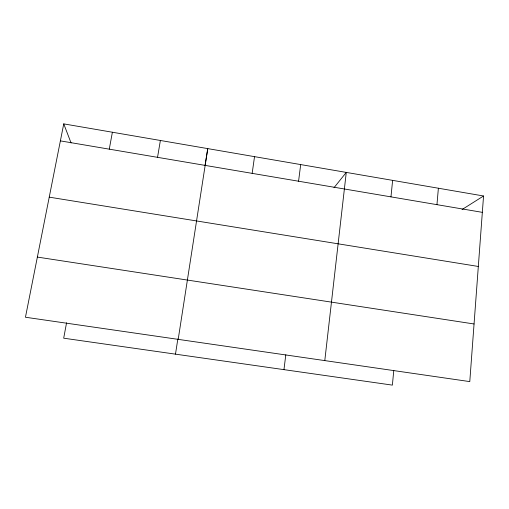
<?xml version="1.0" encoding="UTF-8"?>
<svg xmlns="http://www.w3.org/2000/svg" width="509" height="509" viewBox="0 0 509 509"><rect width="100%" height="100%" fill="white"/><g stroke="black" fill="none" stroke-linecap="round" stroke-linejoin="round"><path stroke-width="0.76" d="M483.55 195.984L469.782 381.604L25.45 317.241L63.746 123.878L483.55 195.984L462.057 209.555M436.951 204.663L438.383 188.222M393.775 370.425L392.382 385.122L63.689 338.192L66.564 322.763M390.969 196.875L392.624 180.364M324.793 360.601L346.273 172.405L333.993 187.745M283.952 369.642L285.81 354.786M298.567 181.223L300.692 164.572M252.165 173.359L254.525 156.645M175.484 354.156L177.851 338.892M178.195 339.369L207.761 148.615L205.044 165.419M157.535 157.332L160.386 140.478M109.276 149.162L112.381 132.232M37.367 257.077L474.057 323.978M49.233 197.148L478.32 266.462M60.38 140.878L482.335 212.348M63.746 123.878L71.082 142.984"/></g></svg>
